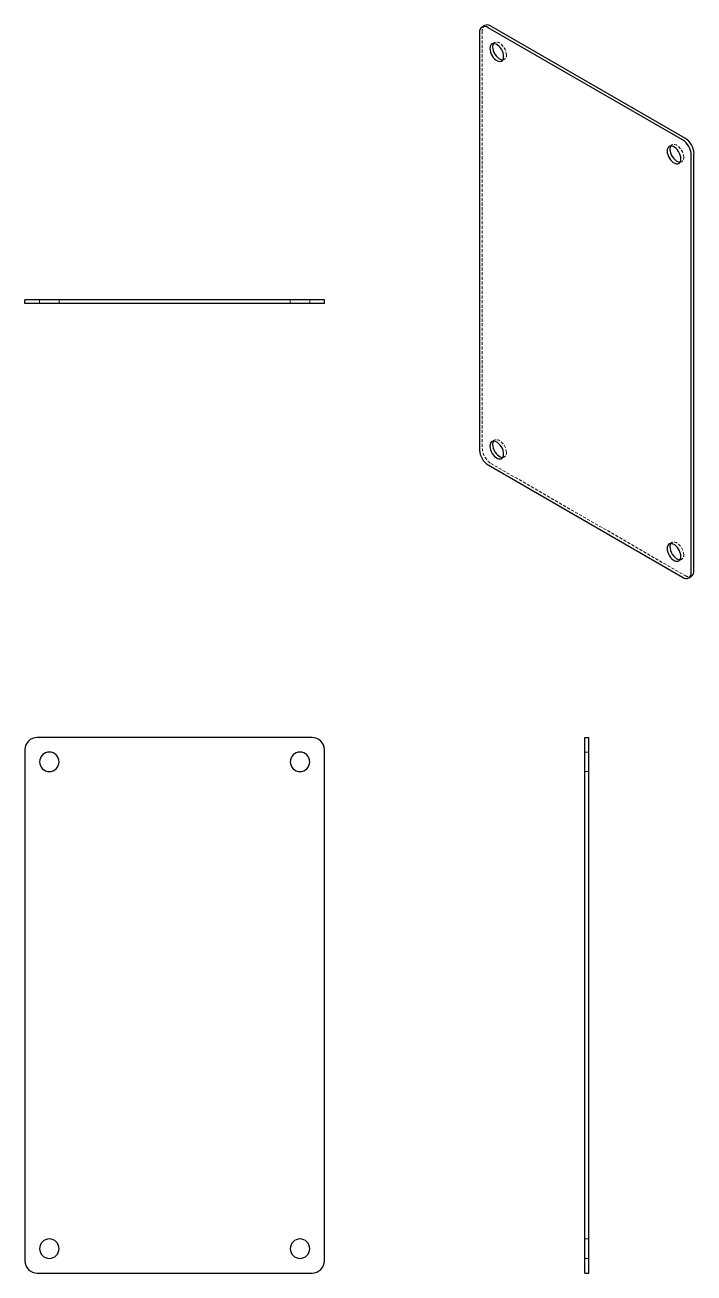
# Model space of a CAD drawing. Header units: millimetres. Extents: x 283 to 558, y 40 to 553.
import ezdxf

# ---------------------------------------------------------------- set-up
doc = ezdxf.new("R2010")
doc.units = ezdxf.units.MM
doc.linetypes.add('HIDDEN', pattern=[1.905, 1.27, -0.635])

msp = doc.modelspace()

# ---------------------------------------------------------------- linework, layer by layer
at = {"color": 7, "linetype": 'Continuous', "lineweight": 25}
for p, q in [((469.83, 549.39), (469.83, 377.92)), ((471.99, 552.34), (470.86, 551.68)), ((553.27, 505.31), (473.36, 551.44)), ((554.4, 505.96), (474.49, 552.09)), ((556.8, 327.71), (556.8, 499.19)), ((557.93, 328.37), (557.93, 499.84)), ((283.07, 438.08), (283.07, 439.68)), ((288.07, 439.68), (283.07, 439.68)), ((288.07, 438.08), (283.07, 438.08)), ((401.07, 439.68), (288.07, 439.68)), ((401.07, 438.08), (288.07, 438.08)), ((406.07, 439.68), (401.07, 439.68)), ((406.07, 438.08), (401.07, 438.08)), ((406.07, 438.08), (406.07, 439.68)), ((473.36, 371.8), (553.27, 325.67)), ((555.77, 325.42), (556.9, 326.08)), ((401.07, 259.87), (288.07, 259.87)), ((513.08, 254.87), (513.08, 259.87)), ((513.08, 259.87), (514.68, 259.87)), ((514.68, 254.87), (514.68, 259.87)), ((283.07, 254.87), (283.07, 44.87)), ((406.07, 44.87), (406.07, 254.87)), ((513.08, 44.87), (513.08, 254.87)), ((514.68, 44.87), (514.68, 254.87)), ((513.08, 39.87), (513.08, 44.87)), ((514.68, 39.87), (514.68, 44.87)), ((288.07, 39.87), (401.07, 39.87)), ((513.08, 39.87), (514.68, 39.87))]:
    msp.add_line(p, q, dxfattribs=at)
at = {"color": 7, "linetype": 'HIDDEN', "lineweight": 18}
for p, q in [((470.96, 550.05), (470.96, 378.57)), ((476.03, 545.35), (474.9, 544.69)), ((478.9, 537.77), (480.03, 538.42)), ((548.86, 503.3), (547.73, 502.65)), ((551.73, 495.72), (552.86, 496.37)), ((289.07, 438.08), (289.07, 439.68)), ((297.07, 438.08), (297.07, 439.68)), ((392.07, 438.08), (392.07, 439.68)), ((400.07, 438.08), (400.07, 439.68)), ((476.03, 382.04), (474.9, 381.39)), ((478.9, 374.46), (480.03, 375.11)), ((474.49, 372.45), (554.4, 326.32)), ((548.86, 339.99), (547.73, 339.34)), ((551.73, 332.41), (552.86, 333.07)), ((514.68, 253.87), (513.08, 253.87)), ((513.08, 245.87), (514.68, 245.87)), ((514.68, 53.87), (513.08, 53.87)), ((513.08, 45.87), (514.68, 45.87))]:
    msp.add_line(p, q, dxfattribs=at)
at = {"color": 7, "linetype": 'Continuous', "lineweight": 25, "flags": 128}
for points in [[(479.73, 539.6), (479.66, 540.31), (479.48, 541.07), (479.19, 541.83), (478.79, 542.56), (478.31, 543.24), (477.77, 543.83), (477.19, 544.31), (476.6, 544.65), (476.02, 544.84), (475.48, 544.88), (475.01, 544.75), (474.61, 544.47), (474.31, 544.05), (474.13, 543.51), (474.07, 542.86)], [(475.2, 543.52), (475.26, 542.8), (475.45, 542.05), (475.74, 541.28), (476.14, 540.55), (476.62, 539.87), (477.16, 539.28), (477.73, 538.81), (478.33, 538.46), (478.9, 538.27), (479.38, 538.23)], [(474.07, 542.86), (474.13, 542.15), (474.31, 541.39), (474.61, 540.63), (475.01, 539.9), (475.48, 539.22), (476.02, 538.63), (476.6, 538.15), (477.19, 537.81), (477.77, 537.62), (478.31, 537.59), (478.79, 537.71), (479.19, 537.99), (479.48, 538.41), (479.66, 538.95), (479.73, 539.6)], [(552.56, 497.55), (552.5, 498.27), (552.31, 499.02), (552.02, 499.78), (551.62, 500.52), (551.14, 501.2), (550.6, 501.79), (550.03, 502.26), (549.43, 502.6), (548.86, 502.8), (548.32, 502.83), (547.84, 502.7), (547.44, 502.43), (547.15, 502.01), (546.96, 501.46), (546.9, 500.82)], [(546.9, 500.82), (546.96, 500.1), (547.15, 499.35), (547.44, 498.59), (547.84, 497.85), (548.32, 497.17), (548.86, 496.58), (549.43, 496.11), (550.03, 495.77), (550.6, 495.57), (551.14, 495.54), (551.62, 495.67), (552.02, 495.94), (552.31, 496.36), (552.5, 496.91), (552.56, 497.55)], [(548.03, 501.47), (548.1, 500.76), (548.28, 500), (548.57, 499.24), (548.97, 498.5), (549.45, 497.83), (549.99, 497.24), (550.57, 496.76), (551.16, 496.42), (551.74, 496.23), (552.21, 496.19)], [(479.73, 376.29), (479.66, 377), (479.48, 377.76), (479.19, 378.52), (478.79, 379.26), (478.31, 379.93), (477.77, 380.52), (477.19, 381), (476.6, 381.34), (476.02, 381.53), (475.48, 381.57), (475.01, 381.44), (474.61, 381.16), (474.31, 380.74), (474.13, 380.2), (474.07, 379.55)], [(474.07, 379.55), (474.13, 378.84), (474.31, 378.09), (474.61, 377.32), (475.01, 376.59), (475.48, 375.91), (476.02, 375.32), (476.6, 374.84), (477.19, 374.5), (477.77, 374.31), (478.31, 374.28), (478.79, 374.4), (479.19, 374.68), (479.48, 375.1), (479.66, 375.65), (479.73, 376.29)], [(475.2, 380.21), (475.26, 379.49), (475.45, 378.74), (475.74, 377.98), (476.14, 377.24), (476.62, 376.56), (477.16, 375.97), (477.73, 375.5), (478.33, 375.16), (478.9, 374.96), (479.38, 374.93)], [(552.56, 334.24), (552.5, 334.96), (552.31, 335.71), (552.02, 336.48), (551.62, 337.21), (551.14, 337.89), (550.6, 338.48), (550.03, 338.95), (549.43, 339.3), (548.86, 339.49), (548.32, 339.52), (547.84, 339.4), (547.44, 339.12), (547.15, 338.7), (546.96, 338.15), (546.9, 337.51)], [(546.9, 337.51), (546.96, 336.79), (547.15, 336.04), (547.44, 335.28), (547.84, 334.54), (548.32, 333.86), (548.86, 333.28), (549.43, 332.8), (550.03, 332.46), (550.6, 332.27), (551.14, 332.23), (551.62, 332.36), (552.02, 332.64), (552.31, 333.06), (552.5, 333.6), (552.56, 334.24)], [(548.03, 338.16), (548.1, 337.45), (548.28, 336.69), (548.57, 335.93), (548.97, 335.2), (549.45, 334.52), (549.99, 333.93), (550.57, 333.45), (551.16, 333.11), (551.74, 332.92), (552.21, 332.88)]]:
    msp.add_lwpolyline(points, dxfattribs=at)
at = {"color": 7, "linetype": 'HIDDEN', "lineweight": 18, "flags": 128}
for points in [[(480.86, 540.25), (480.8, 540.97), (480.61, 541.72), (480.32, 542.48), (479.92, 543.22), (479.44, 543.9), (478.9, 544.48), (478.33, 544.96), (477.73, 545.3), (477.16, 545.49), (476.62, 545.53), (476.14, 545.4), (475.74, 545.12), (475.55, 544.88)], [(553.69, 498.21), (553.63, 498.92), (553.45, 499.67), (553.15, 500.44), (552.75, 501.17), (552.28, 501.85), (551.74, 502.44), (551.16, 502.92), (550.57, 503.26), (549.99, 503.45), (549.45, 503.48), (548.97, 503.36), (548.57, 503.08), (548.38, 502.83)], [(480.86, 376.94), (480.8, 377.66), (480.61, 378.41), (480.32, 379.17), (479.92, 379.91), (479.44, 380.59), (478.9, 381.18), (478.33, 381.65), (477.73, 381.99), (477.16, 382.19), (476.62, 382.22), (476.14, 382.09), (475.74, 381.82), (475.55, 381.57)], [(553.69, 334.9), (553.63, 335.61), (553.45, 336.37), (553.15, 337.13), (552.75, 337.86), (552.28, 338.54), (551.74, 339.13), (551.16, 339.61), (550.57, 339.95), (549.99, 340.14), (549.45, 340.17), (548.97, 340.05), (548.57, 339.77), (548.38, 339.53)]]:
    msp.add_lwpolyline(points, dxfattribs=at)
at = {"color": 7, "linetype": 'Continuous', "lineweight": 25}
for centre, radius, start, end in [((471.98, 549.74), 2.18, 50.7967, 189.214), ((473.03, 550.05), 2.51, 54.3824, 114.3071), ((477.62, 543.63), 2.42, 148.9181, 182.7164), ((550.45, 501.59), 2.42, 148.9181, 182.7164), ((549.13, 498.84), 7.68, 2.6055, 57.3945), ((550.26, 499.49), 7.68, 2.6055, 57.3945), ((477.62, 380.32), 2.42, 148.9181, 182.7164), ((477.5, 378.27), 7.68, 182.6055, 237.3945), ((550.45, 338.28), 2.42, 148.9181, 182.7164), ((555.48, 328.09), 2.46, 305.0133, 6.2988), ((554.65, 327.36), 2.18, 230.7967, 9.214), ((288.07, 254.87), 5, 90, 180), ((401.07, 254.87), 5, 0, 90), ((293.07, 249.87), 4, 0, 180), ((396.07, 249.87), 4, 0, 180), ((293.07, 249.87), 4, 180, 0), ((396.07, 249.87), 4, 180, 0), ((293.07, 49.87), 4, 0, 180), ((396.07, 49.87), 4, 0, 180), ((293.07, 49.87), 4, 180, 0), ((396.07, 49.87), 4, 180, 0), ((288.07, 44.87), 5, 180, 270), ((401.07, 44.87), 5, 270, 0)]:
    msp.add_arc(centre, radius, start, end, dxfattribs=at)
at = {"color": 7, "linetype": 'HIDDEN', "lineweight": 18}
for centre, radius, start, end in [((473.41, 550.32), 2.46, 125.0133, 186.2988), ((479.15, 539.95), 1.74, 277.7833, 9.8145), ((551.98, 497.91), 1.74, 277.7833, 9.8145), ((478.63, 378.92), 7.68, 182.6055, 237.3945), ((479.15, 376.65), 1.74, 277.7833, 9.8145), ((551.98, 334.6), 1.74, 277.7833, 9.8145), ((555.86, 328.37), 2.51, 234.3824, 294.3071)]:
    msp.add_arc(centre, radius, start, end, dxfattribs=at)

doc.saveas('drawing.dxf')
